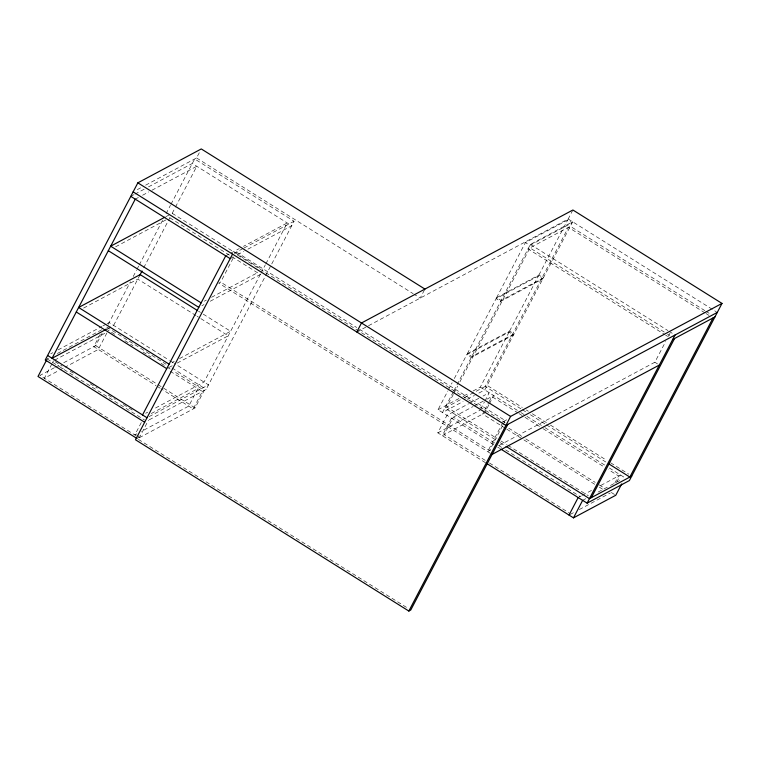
<?xml version="1.0" encoding="UTF-8"?>
<svg xmlns="http://www.w3.org/2000/svg" width="760" height="760" viewBox="0 0 760 760"><rect width="100%" height="100%" fill="white"/><g stroke="black" fill="none" stroke-linecap="round" stroke-linejoin="round"><path stroke-width="0.57" stroke-dasharray="3.8 2.85" d="M51.917 363.831L44.374 378.252L58.89 370.5M52.45 362.805L53.532 360.743M100.272 334.276L93.812 346.645L156.056 385.652M63.745 362.71L95.712 345.629L102.172 333.26M108.186 324.397L130.464 281.76M133.2 276.526L136.486 270.247M137.037 269.202L138.671 266.066M139.222 265.012L162.754 220.001M166.041 213.721L170.42 205.343M170.962 204.298L194.664 158.973L294.063 221.255L206.169 389.376L146.737 421.144M145.625 185.184L196.564 157.957L199.709 151.952M106.894 332.966L98.278 349.448L65.113 367.175M113.601 325.394L140.144 274.607M143.697 267.815L167.78 221.758M168.321 220.714L169.964 217.569M172.159 213.38L174.895 208.145M175.436 207.1L196.783 166.278L149.862 191.349M141.293 422.57L134.833 434.938L136.905 433.827M137.398 438.757L139.042 435.603M54.416 367.697L39.9 375.449L139.298 437.741L148.457 420.223M490.314 453.302L218.756 283.138L220.656 282.122L233.643 257.279M260.423 274.246L204.05 382.071L154.005 408.823M260.965 273.201L265.344 264.831M265.895 263.777L287.233 222.956L243.447 246.363M139.298 437.741L195.111 407.911L204.269 390.393L174.144 371.526M424.403 290.082L420.213 298.091L414.2 294.32M493.715 444.628L438.016 409.726L447.792 391.029M448.333 389.994L452.133 382.726M454.309 378.565L466.792 354.683L509.076 332.091L513.542 334.894L471.266 357.485L466.792 354.683M467.315 353.685L509.599 331.084L514.073 333.887L471.789 356.488L467.315 353.685L496.09 298.642L538.375 276.041L542.839 278.844L500.564 301.445L496.09 298.642M496.612 297.644L538.897 275.044L543.371 277.846L501.087 300.447L496.612 297.644L525.388 242.601L567.672 220.001L572.137 222.803L529.862 245.404L525.388 242.601M453.349 391.761L442.491 412.528L463.115 401.508M453.891 390.716L530.385 244.406L572.669 221.806L484.776 389.927L475.494 394.887M453.311 394.449L446.747 407.008L496.964 438.472M453.862 393.395L457.691 386.07M459.885 381.881L529.938 247.893L666.529 333.478M485.535 462.745L437.808 432.849L446.965 415.33L468.616 403.759M473.081 390.982L480.301 387.125L509.076 332.091M509.599 331.084L538.375 276.041M538.897 275.044L567.672 220.001M356.791 331.987L568.195 219.004L572.375 210.995M480.624 409.212L484.395 402.002M484.937 400.976L489.24 392.73L483.056 396.036M484.272 410.979L482.657 414.067L505.789 428.564M484.813 409.944L488.585 402.733M489.117 401.707L491.815 396.549L517.968 412.937M488.87 404.805L484.557 413.05L442.282 435.651L451.44 418.133L473.09 406.562M489.411 403.778L493.715 395.533L484.433 400.501M502.787 422.636L487.625 451.62L490.76 449.939M502.522 425.752L489.535 450.604L220.656 282.122M503.063 424.716L505.229 420.584L357.751 328.168M499.13 445.474L654.844 362.244L665.665 341.544M668.372 336.366L669.997 333.26M614.783 483.18L618.545 475.969L608.494 469.661M616.683 482.163L620.454 474.952L599.83 485.972M137.303 189.63L141.483 187.387M130.796 196.355L133.921 194.684M134.966 194.123L144.343 189.107M148.513 186.875L192.309 163.476L291.707 225.758L244.786 250.838M135.261 199.158L138.396 197.486M142.566 195.254L148.817 191.909M165.936 216.657L170.107 214.424M115.624 246.791L167.751 218.927M83.572 308.085L137.798 279.11L196.089 315.637M225.72 255.835L229.891 253.602M230.935 253.052L239.276 248.587M242.972 248.558L234.45 253.118L505.115 422.721M244.017 248.007L294.063 221.255M50.739 353.799L52.82 352.688M58.035 349.894L101.821 326.496M102.866 325.935L105.991 324.263M107.036 323.703L109.126 322.591L169.366 360.335M230.195 258.637L233.32 256.966M237.49 254.733L243.751 251.389M45.248 359.974L49.058 357.941M57.351 353.505L101.925 329.678M107.34 328.738L111.511 326.505M54.568 360.192L106.4 332.481M55.451 367.147L59.603 364.923M59.926 369.949L64.068 367.726M204.259 301.197L206.34 300.086M211.555 297.293L257.431 272.773M201.903 305.7L203.993 304.589M210.244 301.245L260.291 274.493L233.159 257.488M172.216 362.491L174.296 361.38M179.512 358.587L230.603 331.284L201.457 313.025M168.815 367.555L172.986 365.322M177.156 363.099L228.247 335.787L197.087 316.264M145.663 413.278L147.744 412.167M151.24 413.544L197.894 388.607L188.736 406.125L141.046 431.613M149.093 416.641L208.525 384.873L174.382 363.489M438.016 409.726L459.676 398.154M463.799 395.95L468.958 393.186M460.313 399.76L444.847 408.025L496.071 440.125M464.436 397.556L487.122 385.424L522.281 407.455M467.238 399.304L474.458 395.447M469.651 403.209L478.933 398.249M474.126 406.011L483.408 401.052M437.808 432.849L480.092 410.248M503.329 421.601L507.509 419.358M578.17 497.543L581.267 495.89M582.293 495.339L591.575 490.381M582.644 500.346L585.741 498.693M598.111 492.081L609.453 486.02M610.489 485.469L621.832 479.408M570.047 514.51L575.206 511.756M579.329 509.551L610.261 493.012M568.195 219.004L716.29 311.799M704.89 310.64L570.313 226.309L528.029 248.909L664.62 334.495M705.897 311.267L710.923 314.412M704.995 312.911L568.404 227.325L485.222 386.441L521.379 409.099M706.002 313.548L709.014 315.428M530.385 244.406L667.983 330.619M668.99 331.255L674.12 334.466M667.527 334.106L669.541 335.369M665.627 335.122L667.631 336.385M654.844 362.244L657.524 363.926M196.564 157.957L413.193 293.692M526.29 409.972L528.304 411.226M532.323 413.744L546.383 422.56M550.401 425.077L606.642 460.322M610.66 462.84L628.739 474.164M522.386 409.726L526.404 412.243M530.423 414.76L545.481 424.203M546.487 424.83L605.748 461.966M480.301 387.125L519.925 411.958M520.875 412.556L525.948 415.729M526.908 416.337L544.027 427.063M545.015 427.68L605.369 465.5M609.311 467.97L625.375 478.04M518.975 413.573L524.001 416.717M525.008 417.354L542.108 428.07M543.115 428.697L604.466 467.144M236.35 252.101L356.744 327.541M172.197 213.313L262.647 269.99M508.706 428.174L521.778 436.373M525.797 438.89L595.203 482.381M599.222 484.899L604.257 488.053M611.297 492.461L615.771 495.264M169.841 217.816L232.151 256.861M506.796 429.191L522.889 439.28M523.896 439.907L595.308 484.652M599.336 487.179L603.355 489.697M500.983 440.99L507.006 444.771M508.012 445.398L588.364 495.748M500.089 442.633L505.106 445.787M494.579 442.956L453.34 417.116L444.182 434.634L485.421 460.474M498.608 445.474L501.619 447.374M505.647 449.891L580.079 496.527M497.705 447.127L499.738 448.4M489.45 462.992L569.914 513.408M198.436 311.135L200.45 312.388M170.373 360.971L173.384 362.852M106.77 327.094L166.003 364.211M172.035 367.992L206.169 389.376M105.868 328.738L114.903 334.4M124.944 340.698L132.981 345.724M143.023 352.022L151.05 357.048M161.091 363.346L166.117 366.491M167.114 367.118L170.126 369.008M170.23 371.279L202.359 391.409L193.211 408.927L161.082 388.797M95.712 345.629L156.959 383.999M157.966 384.626L195.111 407.911M157.064 386.279L160.075 388.16M55.081 361.712L62.111 366.12M70.138 371.155L74.157 373.673M90.221 383.733L97.251 388.141M108.3 395.058L115.32 399.465M123.357 404.5L133.399 410.79M47.158 358.957L144.542 419.985M138.405 439.384L408.737 608.779"/><path stroke-width="1.14" d="M424.925 289.085L201.276 148.941L137.855 182.837L45.248 359.974L144.656 422.256M46.616 359.983L38 376.466L136.391 438.121M135.261 199.158L52.079 358.273L106.295 329.298M139.868 275.148L142.053 270.959M142.538 414.95L225.72 255.835M232.55 254.134L135.498 439.774L408.842 611.059L410.751 610.033L507.794 424.403M356.791 331.987L361.503 322.981L572.897 209.998L722 303.42L629.394 480.558L587.119 503.148L500.726 449.017M408.842 611.059L510.606 416.413L722 303.42M569.021 515.061L578.17 497.543M486.542 463.381L573.486 517.864L582.644 500.346M587.119 503.148L675.013 335.027M591.375 497.629L674.557 338.513M621.689 483.93L615.771 495.264L573.486 517.864M713.032 317.946L629.85 477.071L608.76 463.856M164.891 217.208L110.675 246.192L201.134 302.87M717.288 312.426L505.894 425.419L133.143 191.852M672.657 339.53L714.942 316.93M492.1 454.423L659.319 365.047M631.75 476.055L589.475 498.645L506.112 446.414M137.855 182.837L510.606 416.413M130.796 196.355L230.195 258.637M108.319 250.695L198.778 307.373M197.439 310.507L140.144 274.607L78.631 307.486L169.081 364.163M76.276 311.99L166.734 368.666M47.604 355.471L147.003 417.753"/></g></svg>
